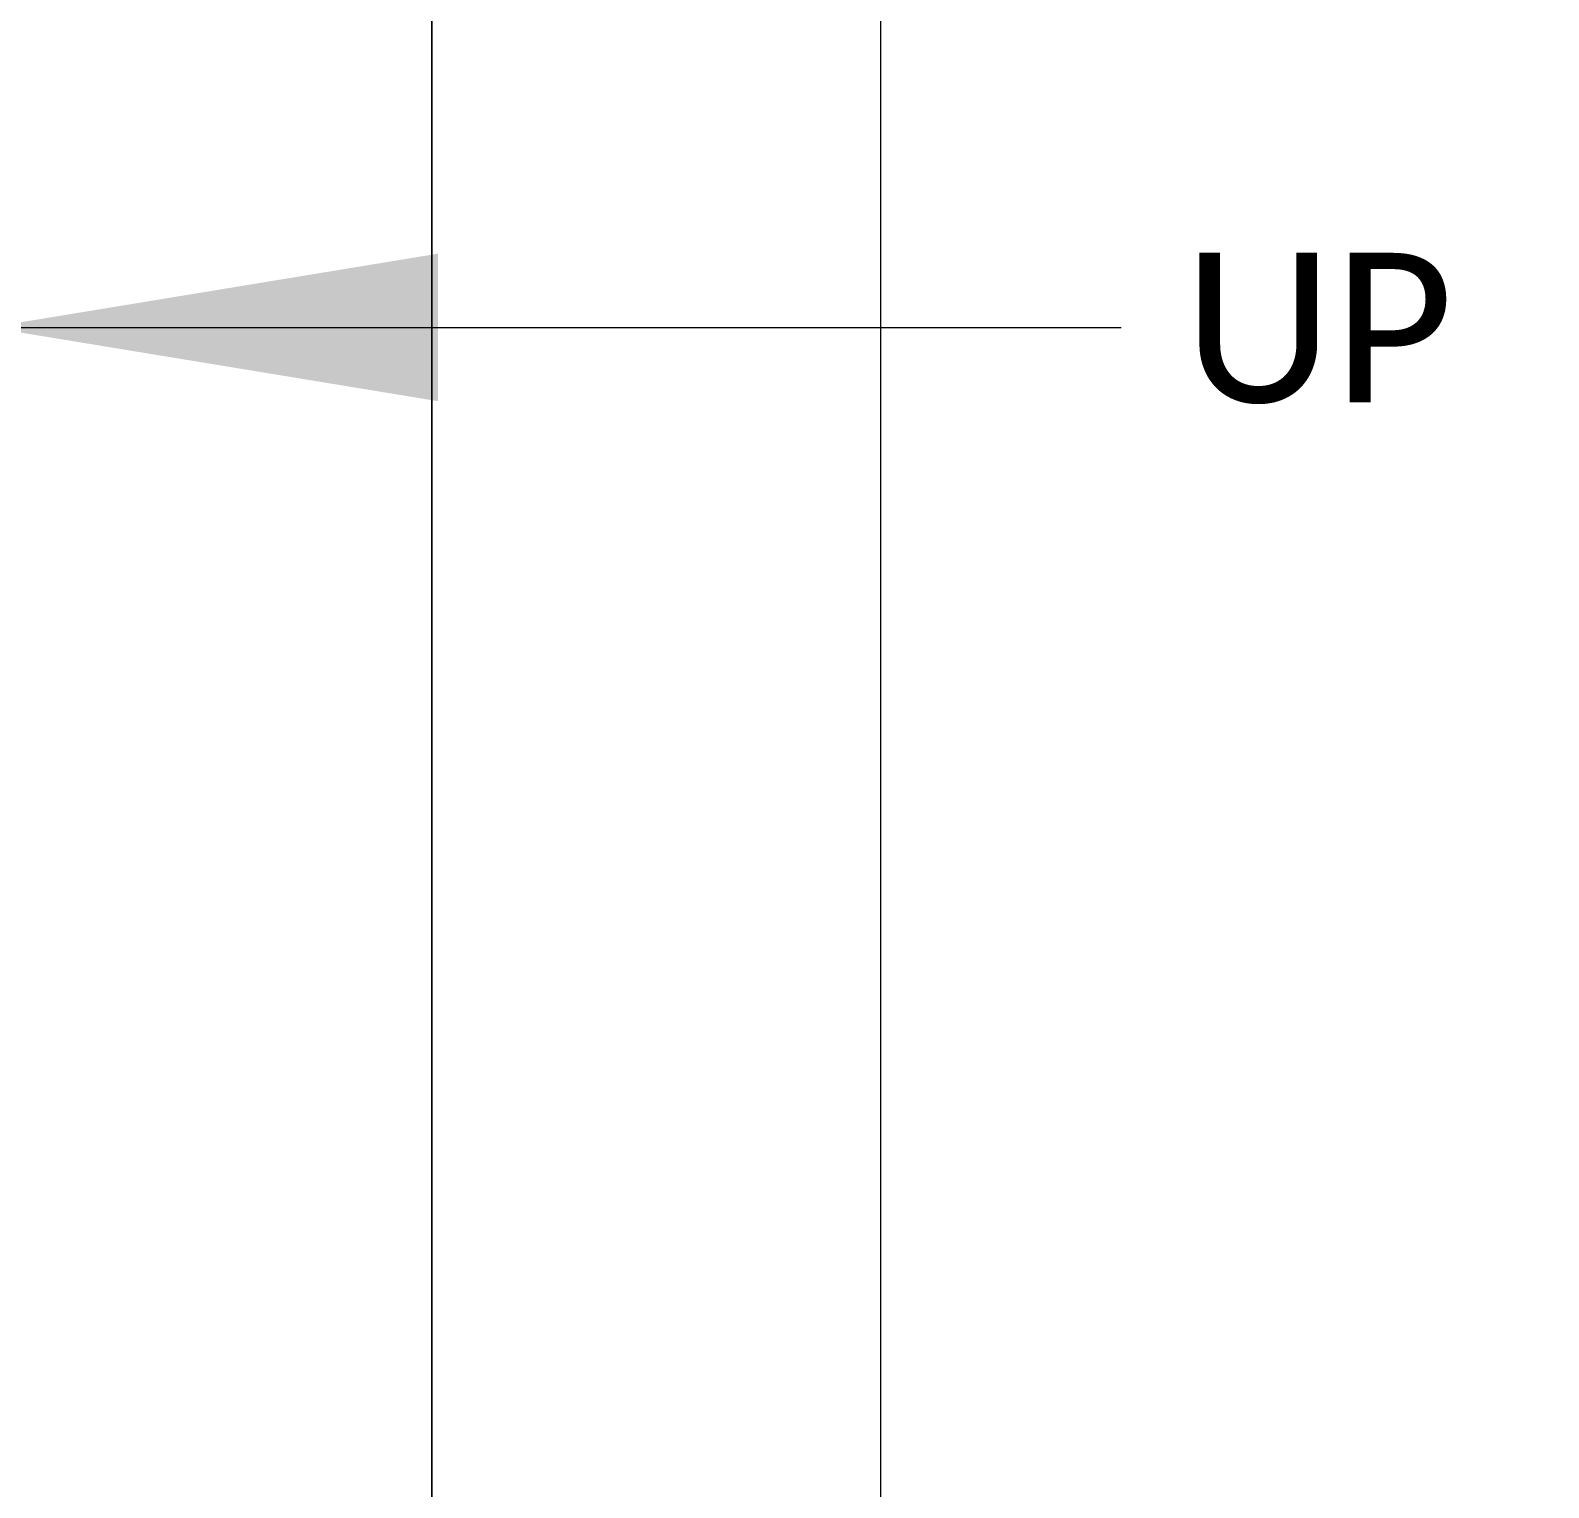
# Model space of a CAD drawing. Header units: millimetres. Extents: x -176651 to 424033, y -469666 to 486614.
# Drawn here: x 173245 to 174260, y 61974 to 62948 of the extents above; entities that cross this region are included whole.
import ezdxf

# ---------------------------------------------------------------- set-up
doc = ezdxf.new("R2010")
doc.units = ezdxf.units.MM
for name, color, linetype in [('1625_East Villa$0$ad-Arrow', 8, 'Continuous'), ('1625_East Villa$0$ad-Text main', 8, 'Continuous'), ('1625_East Villa$0$ad-Verandah', 8, 'Continuous')]:
    doc.layers.add(name, color=color, linetype=linetype)
doc.styles.add('1625_East Villa$0$6 U T S R N_Corridor-Basement$0$grid_text', font='verdana.ttf', dxfattribs={"width": 0.9})
doc.styles.add('1625_East Villa$0$6 U T S R N_Corridor-Basement$0$Standard', font='arial.ttf')
doc.dimstyles.new('1625_East Villa$0$6 U T S R N_Corridor-Basement$0$1.125', dxfattribs={"dimtxt": 350, "dimasz": 100, "dimexe": 75, "dimexo": 50, "dimgap": 50, "dimtad": 0, "dimdec": 0, "dimzin": 0, "dimdsep": 46, "dimtxsty": '1625_East Villa$0$6 U T S R N_Corridor-Basement$0$grid_text', "dimblk": '1625_East Villa$0$6 U T S R N_Corridor-Basement$0$_ArchTick', "dimcen": 0, "dimdle": 75, "dimclrd": 256, "dimclre": 8, "dimclrt": 7, "dimadec": 3, "dimazin": 0, "dimtfac": 1, "dimtdec": 0, "dimtofl": 0, "dimtmove": 2, "dimatfit": 2, "dimfxl": 80, "dimtolj": 1, "dimtzin": 0, "dimlwd": 18, "dimlwe": 9, "dimarcsym": 0})

# ---------------------------------------------------------------- blocks, each defined once
blk = doc.blocks.new('1625_East Villa$0$6 U T S R N_Corridor-Basement$0$_ArchTick')
at = {"color": 0, "linetype": 'ByBlock', "const_width": 0.15}
blk.add_lwpolyline([(-0.5, -0.5), (0.5, 0.5)], dxfattribs=at)
blk = doc.blocks.new('1625_East Villa$0$zw$959F')
at = {"layer": '1625_East Villa$0$ad-Verandah', "lineweight": 9}
for points in [[(2130, -4975), (1830, -4975), (1830, -3375), (2130, -3375)], [(2430, -4975), (2130, -4975), (2130, -3375), (2430, -3375)]]:
    blk.add_lwpolyline(points, close=True, dxfattribs=at)
at = {"layer": '1625_East Villa$0$ad-Text main', "insert": (2722.8, -4175.7, 0), "char_height": 100, "width": 207.6, "attachment_point": 5, "style": '1625_East Villa$0$6 U T S R N_Corridor-Basement$0$Standard', "bg_fill": 2}
blk.add_mtext('{\\fCalibri Light|b0|i0|c0|p34;UP}', dxfattribs=at)
at = {"layer": '1625_East Villa$0$ad-Arrow'}
blk.add_leader([(1834.3, -4175), (2590.9, -4175)], dimstyle='1625_East Villa$0$6 U T S R N_Corridor-Basement$0$1.125', override={"dimscale": 1, "dimasz": 300, "dimgap": 50, "dimtad": 0}, dxfattribs=at)
blk = doc.blocks.new('1625_East Villa')
at = {"layer": '1625_East Villa$0$ad-Verandah'}
blk.add_blockref('1625_East Villa$0$zw$959F', (12120, 13620), dxfattribs=at)
blk = doc.blocks.new("All Plot's Villa Plans")
at = {"ltscale": 5}
blk.add_blockref('1625_East Villa', (159262.9, 53304.9), dxfattribs=at)

msp = doc.modelspace()

# ---------------------------------------------------------------- block references
at = {"ltscale": 5}
msp.add_blockref("All Plot's Villa Plans", (0, 0), dxfattribs=at)

doc.saveas('drawing.dxf')
